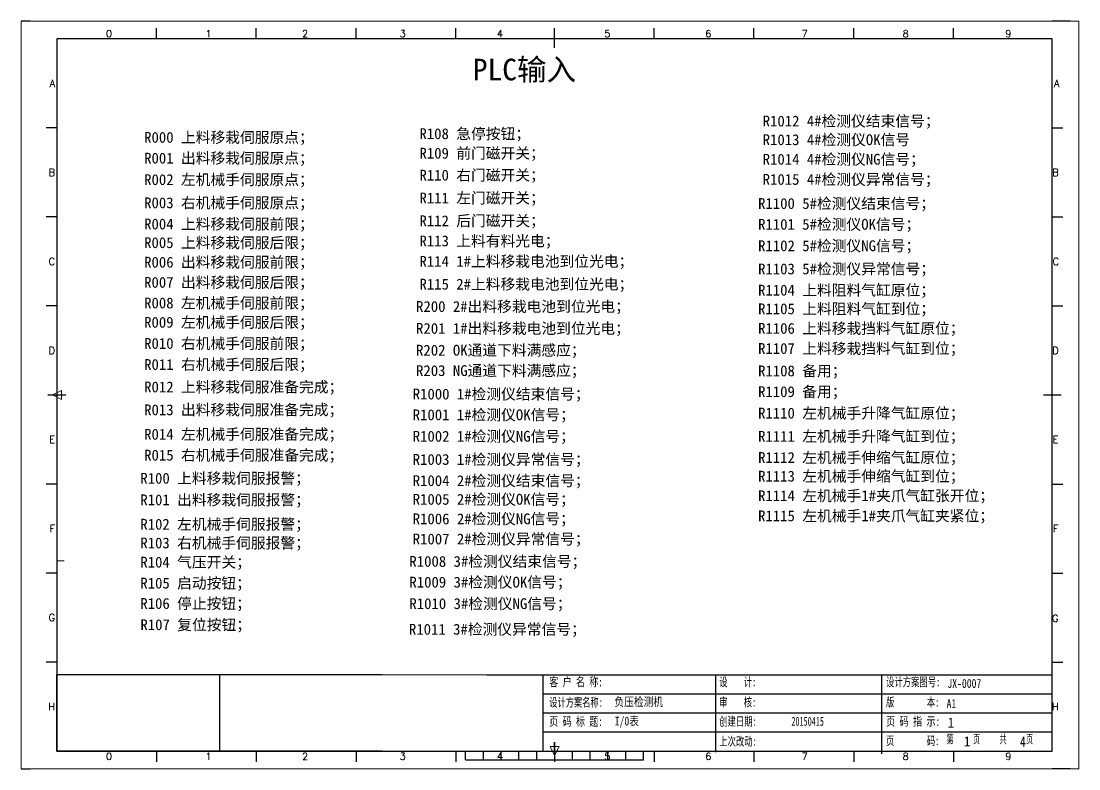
# Model space of a CAD drawing. Extents: x 2511 to 8703, y -745 to 3310.
# Drawn here: x 2832.6 to 3129.6, y 517.7 to 727.7 of the extents above; entities that cross this region are included whole.
import ezdxf
from ezdxf.enums import TextEntityAlignment as Align

# ---------------------------------------------------------------- set-up
doc = ezdxf.new("R2010")
doc.units = 0
doc.header["$MEASUREMENT"] = 0
doc.layers.add('AE_BOR', color=1, linetype='Continuous')
doc.layers.add('MISC', color=2, linetype='Continuous')
doc.styles.add('Standard0.67', font='', dxfattribs={"width": 0.67})
doc.styles.add('Standard_0.8', font='', dxfattribs={"width": 0.8})
doc.styles.add('WD', font='romans.shx', dxfattribs={"bigfont": 'gbcbig.shx'})
doc.styles.add('样式 0', font='')
doc.styles.add('汉字', font='NSimSun.ttf')
doc.styles.get('Standard0.67').set_extended_font_data('FangSong_GB2312')
doc.styles.get('Standard_0.8').set_extended_font_data('FangSong_GB2312')
doc.styles.get('样式 0').set_extended_font_data('KaiTi_GB2312')

# ---------------------------------------------------------------- blocks, each defined once
blk = doc.blocks.new('gb_a2_a')
for p, q in [((584, 410), (25, 410)), ((25, 410), (25, 10)), ((584, 10), (584, 410)), ((25, 10), (584, 10))]:
    blk.add_line(p, q)
at = {"lineweight": 9, "ltscale": 0.1}
blk.add_line((25, 116.86), (29, 116.86), dxfattribs=at)
at = {"layer": 'AE_BOR', "lineweight": 30}
for p, q in [((10, 420), (4.93, 420)), ((594, 420), (584, 420)), ((4.93, 0), (10, 0)), ((594, 0), (584, 0))]:
    blk.add_line(p, q, dxfattribs=at)
at = {"layer": 'AE_BOR', "color": 1, "lineweight": 15}
for p, q in [((4.93, 420), (598.93, 420)), ((4.93, 0), (4.93, 420)), ((598.93, 420), (598.93, 0)), ((22.5, 210), (27.5, 212.5)), ((27.5, 207.5), (22.5, 210)), ((27.5, 212.5), (27.5, 207.5)), ((304.5, 7.5), (302, 12.5)), ((302, 12.5), (307, 12.5)), ((307, 12.5), (304.5, 7.5)), ((598.93, 0), (4.93, 0))]:
    blk.add_line(p, q, dxfattribs=at)
at = {"layer": 'AE_BOR'}
for p, q in [((81, 410), (81, 416)), ((137, 410), (137, 416)), ((193, 410), (193, 416)), ((249, 410), (249, 416)), ((304.5, 410), (304.5, 416)), ((360.5, 410), (360.5, 416)), ((416.5, 410), (416.5, 416)), ((472.5, 410), (472.5, 416)), ((528.5, 410), (528.5, 416)), ((25, 360), (19, 360)), ((584, 360), (590, 360)), ((25, 310), (19, 310)), ((584, 310), (590, 310)), ((25, 260), (19, 260)), ((584, 260), (590, 260)), ((25, 160), (19, 160)), ((584, 160), (590, 160)), ((25, 110), (19, 110)), ((584, 110), (590, 110)), ((25, 60), (19, 60)), ((584, 60), (590, 60)), ((81, 10), (81, 4)), ((137, 10), (137, 4)), ((193, 10), (193, 4)), ((249, 10), (249, 4)), ((304.5, 10), (304.5, 4)), ((360.5, 10), (360.5, 4)), ((416.5, 10), (416.5, 4)), ((472.5, 10), (472.5, 4)), ((528.5, 10), (528.5, 4))]:
    blk.add_line(p, q, dxfattribs=at)
at = {"layer": 'AE_BOR', "color": 2, "lineweight": 30}
for p, q in [((304.5, 405), (304.5, 415)), ((20, 210), (30, 210)), ((579, 210), (589, 210)), ((304.5, 10), (304.5, 15)), ((304.5, 15), (304.5, 5)), ((254.5, 5), (254.5, 10)), ((264.5, 5), (264.5, 10)), ((274.5, 5), (274.5, 10)), ((284.5, 5), (284.5, 10)), ((294.5, 5), (294.5, 10)), ((304.5, 10), (304.5, 5)), ((314.5, 5), (314.5, 10)), ((324.5, 5), (324.5, 10)), ((334.5, 5), (334.5, 10)), ((344.5, 5), (344.5, 10)), ((354.5, 5), (354.5, 10)), ((254.5, 5), (354.5, 5))]:
    blk.add_line(p, q, dxfattribs=at)
at = {"layer": 'AE_BOR', "style": 'WD'}
for s, p in [('0', (54.27, 411)), ('1', (110.12, 411)), ('2', (164.42, 411)), ('3', (219.22, 411)), ('4', (273.82, 411)), ('5', (334.12, 411)), ('6', (390.81, 411)), ('7', (445.01, 411)), ('8', (501.67, 411)), ('9', (559.4, 411)), ('0', (54.27, 5)), ('1', (110.12, 5)), ('2', (164.42, 5)), ('3', (219.22, 5)), ('4', (273.82, 5)), ('5', (334.12, 5)), ('6', (390.81, 5)), ('7', (445.01, 5)), ('8', (501.67, 5)), ('9', (559.4, 5))]:
    blk.add_text(s, height=4, dxfattribs=at).set_placement(p, align=Align.CENTER)
for s, p in [('A', (24, 385)), ('A', (588.05, 385)), ('B', (24, 335)), ('B', (587.67, 335)), ('C', (24, 285)), ('C', (587.86, 285)), ('D', (24, 235)), ('D', (587.67, 235)), ('E', (24, 185)), ('E', (587.48, 185)), ('F', (24, 135)), ('F', (587.48, 135)), ('F', (587.48, 135)), ('G', (24, 85)), ('G', (587.48, 84.56)), ('H', (24, 35)), ('H', (587.67, 35))]:
    blk.add_text(s, height=4, dxfattribs=at).set_placement(p, align=Align.MIDDLE_RIGHT)

msp = doc.modelspace()

# ---------------------------------------------------------------- linework, layer by layer
at = {"color": 0, "ltscale": 2}
for p, q in [((2842.59, 522.66), (2842.59, 544.1)), ((2933.9, 544.1), (2842.59, 544.1)), ((2963.36, 544.1), (3122.09, 544.1)), ((2979.06, 544.1), (2979.06, 522.66)), ((3027.62, 522.39), (3027.62, 544.1)), ((3074.2, 521.9), (3074.2, 544.1)), ((3122.09, 522.66), (3122.09, 544.1)), ((3092.09, 528.02), (3122.09, 528.02)), ((2933.9, 522.66), (2842.59, 522.66)), ((3092.09, 522.66), (3122.09, 522.66))]:
    msp.add_line(p, q, dxfattribs=at)
at = {"color": 0}
msp.add_line((2888.24, 544.1), (2888.24, 522.66), dxfattribs=at)
at = {"lineweight": 9, "ltscale": 0.1}
for p, q in [((2933.9, 544.1), (2963.36, 544.1)), ((2933.9, 522.66), (2963.36, 522.66)), ((2962, 522.66), (2962, 522.66)), ((2962, 522.66), (2962, 522.66))]:
    msp.add_line(p, q, dxfattribs=at)
for p, q in [((2979.06, 538.74), (3023.31, 538.74)), ((3023.31, 538.74), (3092.09, 538.74)), ((3092.09, 538.74), (3122.09, 538.74)), ((2979.06, 533.38), (3023.31, 533.38)), ((3023.31, 533.38), (3092.09, 533.38)), ((3092.09, 533.38), (3122.09, 533.38)), ((2979.06, 528.02), (3023.31, 528.02)), ((3023.31, 528.02), (3092.09, 528.02)), ((2963.36, 522.66), (3023.31, 522.66)), ((2963.36, 522.66), (3023.31, 522.66)), ((3023.31, 522.66), (3092.09, 522.66))]:
    msp.add_line(p, q)

# ---------------------------------------------------------------- block references
at = {"xscale": 0.5, "yscale": 0.5, "zscale": 0.5}
msp.add_blockref('gb_a2_a', (2830.09, 517.66), dxfattribs=at)

# ---------------------------------------------------------------- texts
at = {"attachment_point": 1, "style": '汉字'}
for s, insert, char_height, width in [('{\\C7;PLC输入}', (2959.39, 717.11), 6.075, 719.8348), ('R1012 4#检测仪结束信号；', (3040.78, 701.12), 3.0375, 359.9174), ('R108 急停按钮；', (2944.41, 697.56), 3.038, 359.9174), ('R000 上料移栽伺服原点；', (2867.1, 696.54), 3.0375, 359.9174), ('R1013 4#检测仪OK信号', (3040.78, 695.88), 3.0375, 359.9174), ('R109 前门磁开关；', (2944.41, 692.09), 3.0375, 359.9174), ('R001 出料移栽伺服原点；', (2867.1, 690.7), 3.0375, 359.9174), ('R1014 4#检测仪NG信号；', (3040.78, 690.39), 3.0375, 359.9174), ('R110 右门磁开关；', (2944.41, 685.92), 3.0375, 359.9174), ('R002 左机械手伺服原点；', (2867.1, 684.67), 3.0375, 359.9174), ('R1015 4#检测仪异常信号；', (3040.78, 684.73), 3.0375, 359.9174), ('R003 右机械手伺服原点；', (2867.1, 678.16), 3.0375, 359.9174), ('R111 左门磁开关；', (2944.41, 679.51), 3.0375, 359.9174), ('R1100 5#检测仪结束信号；', (3039.49, 677.96), 3.0375, 359.9174), ('R004 上料移栽伺服前限；', (2867.1, 672.2), 3.0375, 359.9174), ('R112 后门磁开关；', (2944.41, 673.11), 3.0375, 359.9174), ('R1101 5#检测仪OK信号；', (3039.49, 672.12), 3.0375, 359.9174), ('R005 上料移栽伺服后限；', (2867.1, 666.96), 3.0375, 359.9174), ('R113 上料有料光电；', (2944.41, 667.45), 3.0375, 359.9174), ('R1102 5#检测仪NG信号；', (3039.49, 666.09), 3.0375, 359.9174), ('R006 出料移栽伺服前限；', (2867.1, 661.47), 3.0375, 359.9174), ('R114 1#上料移栽电池到位光电；', (2944.41, 661.72), 3.0375, 359.9174), ('R1103 5#检测仪异常信号；', (3039.49, 659.59), 3.0375, 359.9174), ('R007 出料移栽伺服后限；', (2867.1, 655.82), 3.0375, 359.9174), ('R115 2#上料移栽电池到位光电；', (2944.41, 655.31), 3.0375, 359.9174), ('R1104 上料阻料气缸原位；', (3039.49, 653.62), 3.0375, 359.9174), ('R008 左机械手伺服前限；', (2867.1, 650.02), 3.0375, 359.9174), ('{\\C2;R200 2#出料移栽电池到位光电；}', (2943.45, 649.04), 3.0375, 359.9174), ('R1105 上料阻料气缸到位；', (3039.49, 648.38), 3.0375, 359.9174), ('R009 左机械手伺服后限；', (2867.1, 644.6), 3.0375, 359.9174), ('{\\C2;R201 1#出料移栽电池到位光电；}', (2943.45, 642.88), 3.0375, 359.9174), ('R1106 上料移栽挡料气缸原位；', (3039.49, 642.89), 3.0375, 359.9174), ('R010 右机械手伺服前限；', (2867.1, 638.66), 3.0375, 359.9174), ('R202 OK通道下料满感应；', (2943.45, 636.75), 3.0375, 359.9174), ('R1107 上料移栽挡料气缸到位；', (3039.49, 637.24), 3.0375, 359.9174), ('R011 右机械手伺服后限；', (2867.1, 632.75), 3.0375, 359.9174), ('R203 NG通道下料满感应；', (2943.45, 631.03), 3.0375, 359.9174), ('R1108 备用；', (3039.49, 630.95), 3.038, 359.9174), ('R012 上料移栽伺服准备完成；', (2867.1, 626.44), 3.0375, 359.9174), ('R1000 1#检测仪结束信号；', (2942.51, 624.45), 3.0375, 359.9174), ('R1109 备用；', (3039.49, 625.11), 3.038, 359.9174), ('R013 出料移栽伺服准备完成；', (2867.1, 620.02), 3.0375, 359.9174), ('R1001 1#检测仪OK信号；', (2942.51, 618.61), 3.0375, 359.9174), ('R1110 左机械手升降气缸原位；', (3039.49, 619.09), 3.0375, 359.9174), ('R014 左机械手伺服准备完成；', (2867.1, 613.15), 3.0375, 359.9174), ('R1002 1#检测仪NG信号；', (2942.51, 612.59), 3.0375, 359.9174), ('R1111 左机械手升降气缸到位；', (3039.49, 612.58), 3.0375, 359.9174), ('R015 右机械手伺服准备完成；', (2867.1, 607.28), 3.0375, 359.9174), ('R1003 1#检测仪异常信号；', (2942.51, 606.08), 3.0375, 359.9174), ('R1112 左机械手伸缩气缸原位；', (3039.49, 606.62), 3.0375, 359.9174), ('R100 上料移栽伺服报警；', (2866.02, 600.79), 3.0375, 359.9174), ('R1004 2#检测仪结束信号；', (2942.51, 600.12), 3.0375, 359.9174), ('R1113 左机械手伸缩气缸到位；', (3039.49, 601.37), 3.0375, 359.9174), ('R101 出料移栽伺服报警；', (2866.02, 594.73), 3.0375, 359.9174), ('R1005 2#检测仪OK信号；', (2942.51, 594.88), 3.0375, 359.9174), ('R1114 左机械手1#夹爪气缸张开位；', (3039.49, 595.88), 3.0375, 359.9174), ('R102 左机械手伺服报警；', (2866.02, 587.88), 3.0375, 359.9174), ('R1006 2#检测仪NG信号；', (2942.51, 589.39), 3.0375, 359.9174), ('R1115 左机械手1#夹爪气缸夹紧位；', (3039.49, 590.23), 3.0375, 359.9174), ('R103 右机械手伺服报警；', (2866.02, 582.62), 3.0375, 359.9174), ('R1007 2#检测仪异常信号；', (2942.51, 583.73), 3.0375, 359.9174), ('R104 气压开关；', (2866.02, 577.23), 3.038, 359.9174), ('R1008 3#检测仪结束信号；', (2941.58, 577.44), 3.0375, 359.9174), ('R105 启动按钮；', (2866.02, 571.34), 3.038, 359.9174), ('R1009 3#检测仪OK信号；', (2941.58, 571.61), 3.0375, 359.9174), ('R106 停止按钮；', (2866.02, 565.63), 3.038, 359.9174), ('R1010 3#检测仪NG信号；', (2941.58, 565.58), 3.0375, 359.9174), ('R107 复位按钮；', (2866.05, 559.65), 3.038, 359.9174), ('R1011 3#检测仪异常信号；', (2941.45, 558.38), 3.0375, 359.9174)]:
    msp.add_mtext(s, dxfattribs=dict(at, insert=insert, char_height=char_height, width=width))
at = {"color": 0, "ltscale": 2, "attachment_point": 1}
for s, insert, char_height, width, style in [('{\\fSimSun|b0|i0|c134|p2;\\W0.72;客 户 名 称:}', (2980.86, 543.34), 2.5, 16.2477, 'Standard0.67'), ('{\\fSimSun|b0|i0|c134|p2;设    计:}', (3028.57, 543.34), 2.5, 12.0312, 'Standard0.67'), ('{\\fSimSun|b0|i0|c134|p2;设计方案图号:}', (3075.41, 543.34), 2.5, 15.1644, 'Standard0.67'), ('{\\f@SimSun|b0|i0|c134|p2;JX-0007}', (3092.64, 542.9), 2.5, 33.9078, 'Standard_0.8'), ('{\\fSimSun|b0|i0|c134|p2;\\W0.66;设计方案名称:}', (2980.86, 537.61), 2.5, 15.1234, 'Standard0.67'), ('{\\fSimSun|b0|i0|c134|p2;负压检测机}', (2999.15, 537.77), 2.5, 33.9078, 'Standard_0.8'), ('{\\fSimSun|b0|i0|c134|p2;审    核:}', (3028.57, 537.66), 2.5, 12.0312, 'Standard0.67'), ('{\\fSimSun|b0|i0|c134|p2;版        本:}', (3075.41, 537.66), 2.5, 16.8498, 'Standard0.67'), ('{\\fSimSun|b0|i0|c134|p2;A1}', (3092.41, 537.22), 2.5, 33.9078, 'Standard_0.8'), ('{\\fSimSun|b0|i0|c134|p2;\\W0.72;页 码 标 题:}', (2980.86, 532.24), 2.5, 15.1234, 'Standard0.67'), ('{\\fSimSun|b0|i0|c134|p2;创建日期:}', (3028.57, 532.26), 2.5, 12.0312, 'Standard0.67'), ('{\\fSimSun|b0|i0|c134|p2;20150415}', (3048.85, 532.26), 2.5, 12.0312, 'Standard0.67'), ('{\\fSimSun|b0|i0|c134|p2;\\W0.73;页 码 指 示:}', (3075.41, 532.26), 2.5, 16.1995, 'Standard0.67'), ('{\\fSimSun|b0|i0|c134|p2;上次改动:}', (3028.57, 526.66), 2.5, 12.0312, 'Standard0.67'), ('{\\fSimSun|b0|i0|c134|p2;页        码:}', (3075.41, 526.81), 2.5, 15.7258, 'Standard0.67'), ('{\\Fromans,gbcbig|c134;第}    {\\Fromans,gbcbig|c134;页}    {\\Fromans,gbcbig|c134;共}    {\\Fromans,gbcbig|c134;页}', (3092.4, 527.06), 2.5, 33.9078, 'Standard_0.8'), ('{\\fSimSun|b0|i0|c134|p2;4}', (3113.03, 526.78), 3, 3.7664, 'Standard_0.8')]:
    msp.add_mtext(s, dxfattribs=dict(at, insert=insert, char_height=char_height, width=width, style=style))
at = {"layer": 'MISC', "color": 0, "attachment_point": 1}
for s, insert, char_height, width, style in [('{\\fSimSun|b0|i0|c134|p2;I/0表}', (2999.22, 532.34), 2.5, 24.1794, 'Standard_0.8'), ('1', (3092.7, 532.04), 2.8, 3.07, '样式 0'), ('1', (3097.24, 526.76), 2.8, 3.07, '样式 0')]:
    msp.add_mtext(s, dxfattribs=dict(at, insert=insert, char_height=char_height, width=width, style=style))

doc.saveas('drawing.dxf')
